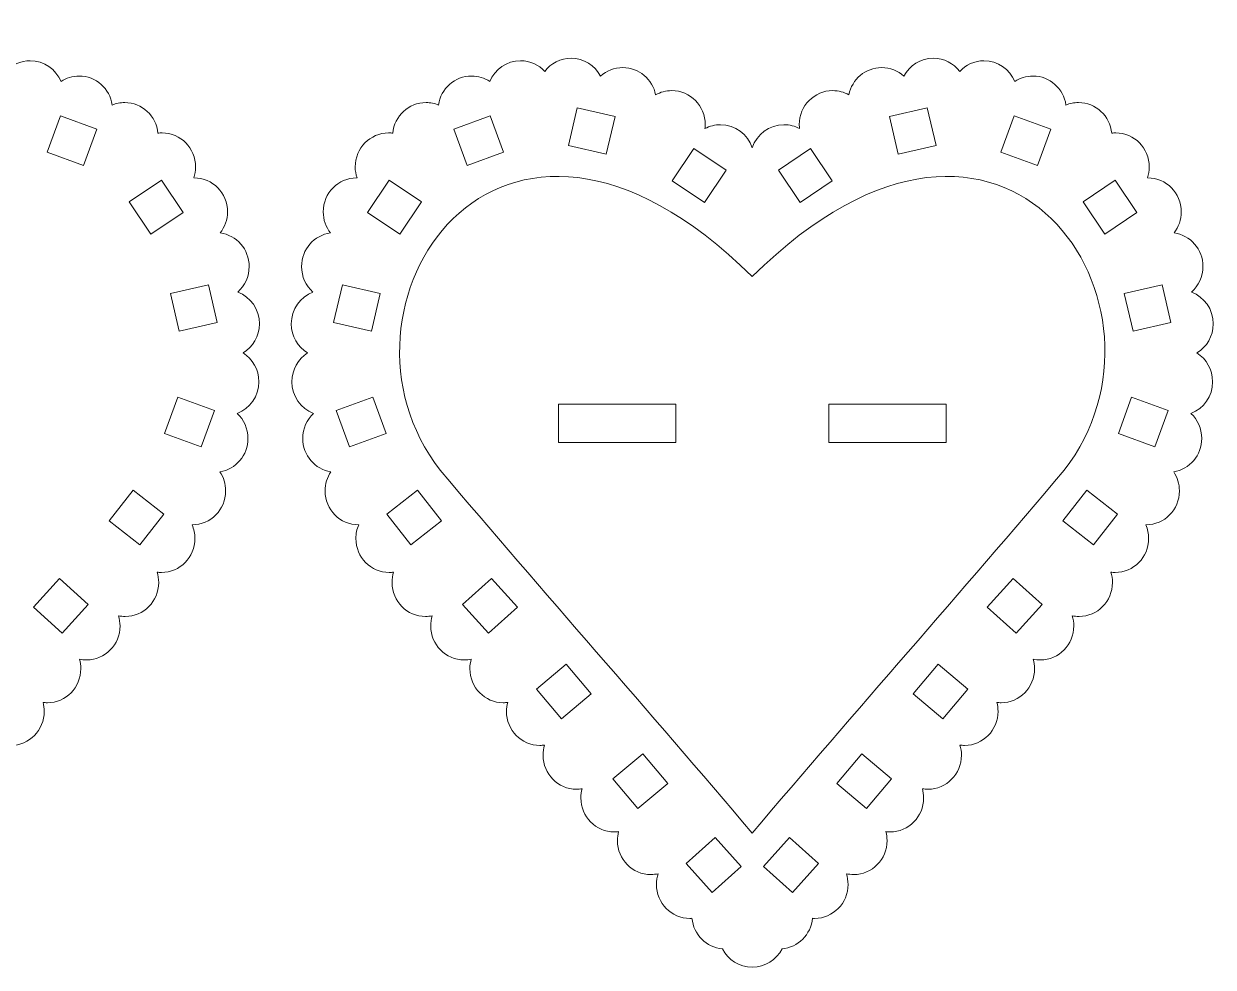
# Model space of a CAD drawing. Header units: millimetres. Extents: x -183 to 107, y -62 to 104.
# Drawn here: x -15.1 to 107.4, y 6.3 to 103.5 of the extents above; entities that cross this region are included whole.
import ezdxf

# ---------------------------------------------------------------- set-up
doc = ezdxf.new("R2010")
doc.units = ezdxf.units.MM
doc.header["$MEASUREMENT"] = 0
doc.layers.add('Layer 1', color=7, linetype='Continuous')

msp = doc.modelspace()

# ---------------------------------------------------------------- linework, layer by layer
at = {"layer": 'Layer 1', "color": 20, "lineweight": 9}
for points in [[(39.9755, 60.3986), (52.0657, 60.3986), (52.0657, 64.3484), (39.9755, 64.3484), (39.9755, 60.3986)], [(67.8136, 60.4149), (79.9038, 60.4149), (79.9038, 64.3647), (67.8136, 64.3647), (67.8136, 60.4149)]]:
    msp.add_lwpolyline(points, close=True, dxfattribs=at)
for points, knots in [([(59.9397, 20.1634), (49.3178, 32.7184), (38.4272, 44.9801), (27.8199, 57.5513), (27.8199, 57.5513), (14.9158, 74.0348), (33.5928, 103.5338), (59.9397, 77.4979), (59.9397, 77.4979), (86.2866, 103.5338), (104.9636, 74.0348), (92.0595, 57.5513), (92.0595, 57.5513), (81.4522, 44.9801), (70.5616, 32.7184), (59.9397, 20.1634)], [0, 0, 0, 0, 0.2, 0.2, 0.2, 0.2, 0.4, 0.4, 0.4, 0.4, 0.6, 0.6, 0.6, 0.6, 1, 1, 1, 1]), ([(-38.2545, 6.3479), (-39.5905, 6.3479), (-40.7485, 7.1213), (-41.3185, 8.2514), (-41.3185, 8.2514), (-42.9737, 8.3869), (-44.298, 9.7124), (-44.4615, 11.3849), (-44.4615, 11.3849), (-44.5332, 11.3803), (-44.6054, 11.3778), (-44.6783, 11.3778), (-44.6783, 11.3778), (-46.5784, 11.3778), (-48.1188, 12.9424), (-48.1188, 14.8724), (-48.1188, 14.8724), (-48.1188, 15.2598), (-48.0566, 15.6325), (-47.942, 15.9807), (-47.942, 15.9807), (-48.1843, 15.9258), (-48.4363, 15.8966), (-48.695, 15.8966), (-48.695, 15.8966), (-50.5951, 15.8966), (-52.1355, 17.4612), (-52.1355, 19.3912), (-52.1355, 19.3912), (-52.1355, 19.7127), (-52.0925, 20.0238), (-52.0125, 20.3195), (-52.0125, 20.3195), (-52.1593, 20.3), (-52.3088, 20.29), (-52.4607, 20.29), (-52.4607, 20.29), (-54.3609, 20.29), (-55.9012, 21.8546), (-55.9012, 23.7846), (-55.9012, 23.7846), (-55.9012, 24.1132), (-55.8563, 24.4312), (-55.7729, 24.7328), (-55.7729, 24.7328), (-55.9612, 24.7004), (-56.1545, 24.6833), (-56.3519, 24.6833), (-56.3519, 24.6833), (-58.252, 24.6833), (-59.7924, 26.2479), (-59.7924, 28.1779), (-59.7924, 28.1779), (-59.7924, 28.5471), (-59.7358, 28.9029), (-59.6313, 29.237), (-59.6313, 29.237), (-59.7903, 29.2142), (-59.9525, 29.2021), (-60.1176, 29.2021), (-60.1176, 29.2021), (-62.0178, 29.2021), (-63.5581, 30.7667), (-63.5581, 32.6967), (-63.5581, 32.6967), (-63.5581, 33.0181), (-63.5151, 33.3292), (-63.4351, 33.6249), (-63.4351, 33.6249), (-63.5818, 33.6054), (-63.7313, 33.5954), (-63.8833, 33.5954), (-63.8833, 33.5954), (-65.7834, 33.5954), (-67.3237, 35.16), (-67.3237, 37.09), (-67.3237, 37.09), (-67.3237, 37.4366), (-67.2737, 37.7715), (-67.1812, 38.0875), (-67.1812, 38.0875), (-67.4196, 38.0344), (-67.6673, 38.0062), (-67.9214, 38.0062), (-67.9214, 38.0062), (-69.8215, 38.0062), (-71.3619, 39.5708), (-71.3619, 41.5009), (-71.3619, 41.5009), (-71.3619, 41.8664), (-71.3065, 42.2189), (-71.204, 42.5502), (-71.204, 42.5502), (-71.428, 42.5037), (-71.6599, 42.4792), (-71.8974, 42.4792), (-71.8974, 42.4792), (-73.7975, 42.4792), (-75.3379, 44.0438), (-75.3379, 45.9739), (-75.3379, 45.9739), (-75.3379, 46.3473), (-75.28, 46.7069), (-75.1732, 47.0443), (-75.1732, 47.0443), (-75.3211, 47.0246), (-75.4717, 47.0143), (-75.6249, 47.0143), (-75.6249, 47.0143), (-77.525, 47.0143), (-79.0654, 48.579), (-79.0654, 50.509), (-79.0654, 50.509), (-79.0654, 51.0121), (-78.9605, 51.4903), (-78.7721, 51.9225), (-78.7721, 51.9225), (-78.7721, 51.9225), (-78.7932, 51.9222), (-78.7932, 51.9222), (-78.7932, 51.9222), (-80.6934, 51.9222), (-82.2337, 53.4868), (-82.2337, 55.4168), (-82.2337, 55.4168), (-82.2337, 56.1413), (-82.0167, 56.8143), (-81.645, 57.3723), (-81.645, 57.3723), (-83.2822, 57.641), (-84.5323, 59.083), (-84.5323, 60.8218), (-84.5323, 60.8218), (-84.5323, 61.8377), (-84.1054, 62.7524), (-83.4239, 63.3908), (-83.4239, 63.3908), (-84.7251, 63.8894), (-85.6505, 65.1655), (-85.6505, 66.6615), (-85.6505, 66.6615), (-85.6505, 67.9104), (-85.0053, 69.0063), (-84.0352, 69.6242), (-84.0352, 69.6242), (-85.0398, 70.2344), (-85.7126, 71.35), (-85.7126, 72.6255), (-85.7126, 72.6255), (-85.7126, 74.123), (-84.7851, 75.4003), (-83.4819, 75.8977), (-83.4819, 75.8977), (-84.2019, 76.5383), (-84.6565, 77.4787), (-84.6565, 78.5273), (-84.6565, 78.5273), (-84.6565, 80.2983), (-83.3595, 81.7615), (-81.6776, 81.9905), (-81.6776, 81.9905), (-82.1448, 82.5872), (-82.4241, 83.3425), (-82.4241, 84.1641), (-82.4241, 84.1641), (-82.4241, 86.0941), (-80.8838, 87.6588), (-78.9837, 87.6588), (-78.9837, 87.6588), (-78.9837, 87.6588), (-78.9446, 87.6583), (-78.9446, 87.6583), (-78.9446, 87.6583), (-79.0655, 88.0151), (-79.1313, 88.3979), (-79.1313, 88.7964), (-79.1313, 88.7964), (-79.1313, 90.7264), (-77.591, 92.2911), (-75.6908, 92.2911), (-75.6908, 92.2911), (-75.5462, 92.2911), (-75.4038, 92.282), (-75.2639, 92.2643), (-75.2639, 92.2643), (-75.0946, 94.0336), (-73.6263, 95.4165), (-71.8399, 95.4165), (-71.8399, 95.4165), (-71.386, 95.4165), (-70.9527, 95.3271), (-70.5559, 95.1648), (-70.5559, 95.1648), (-70.3136, 96.8539), (-68.882, 98.1513), (-67.1518, 98.1513), (-67.1518, 98.1513), (-66.4624, 98.1513), (-65.8204, 97.9452), (-65.2821, 97.5905), (-65.2821, 97.5905), (-64.7592, 98.8434), (-63.5372, 99.7225), (-62.113, 99.7225), (-62.113, 99.7225), (-61.1303, 99.7225), (-60.244, 99.304), (-59.617, 98.6329), (-59.617, 98.6329), (-58.9875, 99.4533), (-58.0055, 99.9809), (-56.9021, 99.9809), (-56.9021, 99.9809), (-55.5876, 99.9809), (-54.4456, 99.2321), (-53.8662, 98.1315), (-53.8662, 98.1315), (-53.2578, 98.6835), (-52.4553, 99.0192), (-51.5754, 99.0192), (-51.5754, 99.0192), (-49.9079, 99.0192), (-48.5177, 97.8142), (-48.2022, 96.2148), (-48.2022, 96.2148), (-47.709, 96.4922), (-47.1416, 96.6504), (-46.5378, 96.6504), (-46.5378, 96.6504), (-44.6377, 96.6504), (-43.0973, 95.0858), (-43.0973, 93.1557), (-43.0973, 93.1557), (-43.0973, 93.0124), (-43.1061, 92.8712), (-43.1225, 92.7324), (-43.1225, 92.7324), (-42.6431, 92.9898), (-42.0968, 93.1357), (-41.5169, 93.1357), (-41.5169, 93.1357), (-39.9997, 93.1357), (-38.7119, 92.1381), (-38.2545, 90.7536), (-38.2545, 90.7536), (-37.7971, 92.1381), (-36.5093, 93.1357), (-34.9921, 93.1357), (-34.9921, 93.1357), (-34.4122, 93.1357), (-33.8659, 92.9898), (-33.3865, 92.7324), (-33.3865, 92.7324), (-33.4029, 92.8712), (-33.4117, 93.0124), (-33.4117, 93.1557), (-33.4117, 93.1557), (-33.4117, 95.0858), (-31.8713, 96.6504), (-29.9712, 96.6504), (-29.9712, 96.6504), (-29.3674, 96.6504), (-28.8, 96.4922), (-28.3068, 96.2148), (-28.3068, 96.2148), (-27.9913, 97.8142), (-26.6011, 99.0192), (-24.9336, 99.0192), (-24.9336, 99.0192), (-24.0537, 99.0192), (-23.2512, 98.6835), (-22.6428, 98.1315), (-22.6428, 98.1315), (-22.0634, 99.2321), (-20.9214, 99.9809), (-19.6069, 99.9809), (-19.6069, 99.9809), (-18.5035, 99.9809), (-17.5215, 99.4533), (-16.892, 98.6329), (-16.892, 98.6329), (-16.265, 99.304), (-15.3787, 99.7225), (-14.396, 99.7225), (-14.396, 99.7225), (-12.9718, 99.7225), (-11.7498, 98.8434), (-11.2269, 97.5905), (-11.2269, 97.5905), (-10.6886, 97.9452), (-10.0466, 98.1513), (-9.3572, 98.1513), (-9.3572, 98.1513), (-7.627, 98.1513), (-6.1954, 96.8539), (-5.9531, 95.1648), (-5.9531, 95.1648), (-5.5563, 95.3271), (-5.123, 95.4165), (-4.6691, 95.4165), (-4.6691, 95.4165), (-2.8827, 95.4165), (-1.4144, 94.0336), (-1.2451, 92.2643), (-1.2451, 92.2643), (-1.1052, 92.282), (-0.9628, 92.2911), (-0.8182, 92.2911), (-0.8182, 92.2911), (1.082, 92.2911), (2.6223, 90.7264), (2.6223, 88.7964), (2.6223, 88.7964), (2.6223, 88.3979), (2.5565, 88.0151), (2.4356, 87.6583), (2.4356, 87.6583), (2.4356, 87.6583), (2.4747, 87.6588), (2.4747, 87.6588), (2.4747, 87.6588), (4.3748, 87.6588), (5.9151, 86.0941), (5.9151, 84.1641), (5.9151, 84.1641), (5.9151, 83.3425), (5.6358, 82.5872), (5.1686, 81.9905), (5.1686, 81.9905), (6.8505, 81.7615), (8.1475, 80.2983), (8.1475, 78.5273), (8.1475, 78.5273), (8.1475, 77.4787), (7.6929, 76.5383), (6.9729, 75.8977), (6.9729, 75.8977), (8.2761, 75.4003), (9.2036, 74.123), (9.2036, 72.6255), (9.2036, 72.6255), (9.2036, 71.35), (8.5308, 70.2344), (7.5262, 69.6242), (7.5262, 69.6242), (8.4963, 69.0063), (9.1415, 67.9104), (9.1415, 66.6615), (9.1415, 66.6615), (9.1415, 65.1655), (8.2161, 63.8894), (6.9149, 63.3908), (6.9149, 63.3908), (7.5964, 62.7524), (8.0233, 61.8377), (8.0233, 60.8218), (8.0233, 60.8218), (8.0233, 59.083), (6.7732, 57.641), (5.136, 57.3723), (5.136, 57.3723), (5.5077, 56.8143), (5.7247, 56.1413), (5.7247, 55.4168), (5.7247, 55.4168), (5.7247, 53.4868), (4.1844, 51.9222), (2.2842, 51.9222), (2.2842, 51.9222), (2.2842, 51.9222), (2.2631, 51.9225), (2.2631, 51.9225), (2.2631, 51.9225), (2.4515, 51.4903), (2.5564, 51.0121), (2.5564, 50.509), (2.5564, 50.509), (2.5564, 48.579), (1.016, 47.0143), (-0.8841, 47.0143), (-0.8841, 47.0143), (-1.0373, 47.0143), (-1.1879, 47.0246), (-1.3358, 47.0443), (-1.3358, 47.0443), (-1.229, 46.7069), (-1.1711, 46.3473), (-1.1711, 45.9739), (-1.1711, 45.9739), (-1.1711, 44.0438), (-2.7115, 42.4792), (-4.6116, 42.4792), (-4.6116, 42.4792), (-4.8491, 42.4792), (-5.081, 42.5037), (-5.305, 42.5502), (-5.305, 42.5502), (-5.2025, 42.2189), (-5.1471, 41.8664), (-5.1471, 41.5009), (-5.1471, 41.5009), (-5.1471, 39.5708), (-6.6875, 38.0062), (-8.5876, 38.0062), (-8.5876, 38.0062), (-8.8417, 38.0062), (-9.0894, 38.0344), (-9.3278, 38.0875), (-9.3278, 38.0875), (-9.2353, 37.7715), (-9.1853, 37.4366), (-9.1853, 37.09), (-9.1853, 37.09), (-9.1853, 35.16), (-10.7256, 33.5954), (-12.6257, 33.5954), (-12.6257, 33.5954), (-12.7777, 33.5954), (-12.9272, 33.6054), (-13.0739, 33.6249), (-13.0739, 33.6249), (-12.9939, 33.3292), (-12.9509, 33.0181), (-12.9509, 32.6967), (-12.9509, 32.6967), (-12.9509, 30.7667), (-14.4912, 29.2021), (-16.3914, 29.2021), (-16.3914, 29.2021), (-16.5565, 29.2021), (-16.7187, 29.2142), (-16.8777, 29.237), (-16.8777, 29.237), (-16.7732, 28.9029), (-16.7166, 28.5471), (-16.7166, 28.1779), (-16.7166, 28.1779), (-16.7166, 26.2479), (-18.257, 24.6833), (-20.1571, 24.6833), (-20.1571, 24.6833), (-20.3545, 24.6833), (-20.5478, 24.7004), (-20.7361, 24.7328), (-20.7361, 24.7328), (-20.6527, 24.4312), (-20.6078, 24.1132), (-20.6078, 23.7846), (-20.6078, 23.7846), (-20.6078, 21.8546), (-22.1481, 20.29), (-24.0483, 20.29), (-24.0483, 20.29), (-24.2002, 20.29), (-24.3497, 20.3), (-24.4965, 20.3195), (-24.4965, 20.3195), (-24.4165, 20.0238), (-24.3735, 19.7127), (-24.3735, 19.3912), (-24.3735, 19.3912), (-24.3735, 17.4612), (-25.9139, 15.8966), (-27.814, 15.8966), (-27.814, 15.8966), (-28.0727, 15.8966), (-28.3247, 15.9258), (-28.567, 15.9807), (-28.567, 15.9807), (-28.4524, 15.6325), (-28.3902, 15.2598), (-28.3902, 14.8724), (-28.3902, 14.8724), (-28.3902, 12.9424), (-29.9306, 11.3778), (-31.8307, 11.3778), (-31.8307, 11.3778), (-31.9036, 11.3778), (-31.9758, 11.3803), (-32.0475, 11.3849), (-32.0475, 11.3849), (-32.211, 9.7124), (-33.5353, 8.3869), (-35.1905, 8.2514), (-35.1905, 8.2514), (-35.7605, 7.1213), (-36.9185, 6.3479), (-38.2545, 6.3479)], [0, 0, 0, 0, 0.00813008, 0.00813008, 0.00813008, 0.00813008, 0.01626016, 0.01626016, 0.01626016, 0.01626016, 0.02439024, 0.02439024, 0.02439024, 0.02439024, 0.03252033, 0.03252033, 0.03252033, 0.03252033, 0.04065041, 0.04065041, 0.04065041, 0.04065041, 0.04878049, 0.04878049, 0.04878049, 0.04878049, 0.05691057, 0.05691057, 0.05691057, 0.05691057, 0.06504065, 0.06504065, 0.06504065, 0.06504065, 0.07317073, 0.07317073, 0.07317073, 0.07317073, 0.08130081, 0.08130081, 0.08130081, 0.08130081, 0.08943089, 0.08943089, 0.08943089, 0.08943089, 0.09756098, 0.09756098, 0.09756098, 0.09756098, 0.10569106, 0.10569106, 0.10569106, 0.10569106, 0.11382114, 0.11382114, 0.11382114, 0.11382114, 0.12195122, 0.12195122, 0.12195122, 0.12195122, 0.1300813, 0.1300813, 0.1300813, 0.1300813, 0.13821138, 0.13821138, 0.13821138, 0.13821138, 0.14634146, 0.14634146, 0.14634146, 0.14634146, 0.15447154, 0.15447154, 0.15447154, 0.15447154, 0.16260163, 0.16260163, 0.16260163, 0.16260163, 0.17073171, 0.17073171, 0.17073171, 0.17073171, 0.17886179, 0.17886179, 0.17886179, 0.17886179, 0.18699187, 0.18699187, 0.18699187, 0.18699187, 0.19512195, 0.19512195, 0.19512195, 0.19512195, 0.20325203, 0.20325203, 0.20325203, 0.20325203, 0.21138211, 0.21138211, 0.21138211, 0.21138211, 0.2195122, 0.2195122, 0.2195122, 0.2195122, 0.22764228, 0.22764228, 0.22764228, 0.22764228, 0.23577236, 0.23577236, 0.23577236, 0.23577236, 0.24390244, 0.24390244, 0.24390244, 0.24390244, 0.25203252, 0.25203252, 0.25203252, 0.25203252, 0.2601626, 0.2601626, 0.2601626, 0.2601626, 0.26829268, 0.26829268, 0.26829268, 0.26829268, 0.27642276, 0.27642276, 0.27642276, 0.27642276, 0.28455285, 0.28455285, 0.28455285, 0.28455285, 0.29268293, 0.29268293, 0.29268293, 0.29268293, 0.30081301, 0.30081301, 0.30081301, 0.30081301, 0.30894309, 0.30894309, 0.30894309, 0.30894309, 0.31707317, 0.31707317, 0.31707317, 0.31707317, 0.32520325, 0.32520325, 0.32520325, 0.32520325, 0.33333333, 0.33333333, 0.33333333, 0.33333333, 0.34146341, 0.34146341, 0.34146341, 0.34146341, 0.3495935, 0.3495935, 0.3495935, 0.3495935, 0.35772358, 0.35772358, 0.35772358, 0.35772358, 0.36585366, 0.36585366, 0.36585366, 0.36585366, 0.37398374, 0.37398374, 0.37398374, 0.37398374, 0.38211382, 0.38211382, 0.38211382, 0.38211382, 0.3902439, 0.3902439, 0.3902439, 0.3902439, 0.39837398, 0.39837398, 0.39837398, 0.39837398, 0.40650407, 0.40650407, 0.40650407, 0.40650407, 0.41463415, 0.41463415, 0.41463415, 0.41463415, 0.42276423, 0.42276423, 0.42276423, 0.42276423, 0.43089431, 0.43089431, 0.43089431, 0.43089431, 0.43902439, 0.43902439, 0.43902439, 0.43902439, 0.44715447, 0.44715447, 0.44715447, 0.44715447, 0.45528455, 0.45528455, 0.45528455, 0.45528455, 0.46341463, 0.46341463, 0.46341463, 0.46341463, 0.47154472, 0.47154472, 0.47154472, 0.47154472, 0.4796748, 0.4796748, 0.4796748, 0.4796748, 0.48780488, 0.48780488, 0.48780488, 0.48780488, 0.49593496, 0.49593496, 0.49593496, 0.49593496, 0.50406504, 0.50406504, 0.50406504, 0.50406504, 0.51219512, 0.51219512, 0.51219512, 0.51219512, 0.5203252, 0.5203252, 0.5203252, 0.5203252, 0.52845528, 0.52845528, 0.52845528, 0.52845528, 0.53658537, 0.53658537, 0.53658537, 0.53658537, 0.54471545, 0.54471545, 0.54471545, 0.54471545, 0.55284553, 0.55284553, 0.55284553, 0.55284553, 0.56097561, 0.56097561, 0.56097561, 0.56097561, 0.56910569, 0.56910569, 0.56910569, 0.56910569, 0.57723577, 0.57723577, 0.57723577, 0.57723577, 0.58536585, 0.58536585, 0.58536585, 0.58536585, 0.59349593, 0.59349593, 0.59349593, 0.59349593, 0.60162602, 0.60162602, 0.60162602, 0.60162602, 0.6097561, 0.6097561, 0.6097561, 0.6097561, 0.61788618, 0.61788618, 0.61788618, 0.61788618, 0.62601626, 0.62601626, 0.62601626, 0.62601626, 0.63414634, 0.63414634, 0.63414634, 0.63414634, 0.64227642, 0.64227642, 0.64227642, 0.64227642, 0.6504065, 0.6504065, 0.6504065, 0.6504065, 0.65853659, 0.65853659, 0.65853659, 0.65853659, 0.66666667, 0.66666667, 0.66666667, 0.66666667, 0.67479675, 0.67479675, 0.67479675, 0.67479675, 0.68292683, 0.68292683, 0.68292683, 0.68292683, 0.69105691, 0.69105691, 0.69105691, 0.69105691, 0.69918699, 0.69918699, 0.69918699, 0.69918699, 0.70731707, 0.70731707, 0.70731707, 0.70731707, 0.71544715, 0.71544715, 0.71544715, 0.71544715, 0.72357724, 0.72357724, 0.72357724, 0.72357724, 0.73170732, 0.73170732, 0.73170732, 0.73170732, 0.7398374, 0.7398374, 0.7398374, 0.7398374, 0.74796748, 0.74796748, 0.74796748, 0.74796748, 0.75609756, 0.75609756, 0.75609756, 0.75609756, 0.76422764, 0.76422764, 0.76422764, 0.76422764, 0.77235772, 0.77235772, 0.77235772, 0.77235772, 0.7804878, 0.7804878, 0.7804878, 0.7804878, 0.78861789, 0.78861789, 0.78861789, 0.78861789, 0.79674797, 0.79674797, 0.79674797, 0.79674797, 0.80487805, 0.80487805, 0.80487805, 0.80487805, 0.81300813, 0.81300813, 0.81300813, 0.81300813, 0.82113821, 0.82113821, 0.82113821, 0.82113821, 0.82926829, 0.82926829, 0.82926829, 0.82926829, 0.83739837, 0.83739837, 0.83739837, 0.83739837, 0.84552846, 0.84552846, 0.84552846, 0.84552846, 0.85365854, 0.85365854, 0.85365854, 0.85365854, 0.86178862, 0.86178862, 0.86178862, 0.86178862, 0.8699187, 0.8699187, 0.8699187, 0.8699187, 0.87804878, 0.87804878, 0.87804878, 0.87804878, 0.88617886, 0.88617886, 0.88617886, 0.88617886, 0.89430894, 0.89430894, 0.89430894, 0.89430894, 0.90243902, 0.90243902, 0.90243902, 0.90243902, 0.91056911, 0.91056911, 0.91056911, 0.91056911, 0.91869919, 0.91869919, 0.91869919, 0.91869919, 0.92682927, 0.92682927, 0.92682927, 0.92682927, 0.93495935, 0.93495935, 0.93495935, 0.93495935, 0.94308943, 0.94308943, 0.94308943, 0.94308943, 0.95121951, 0.95121951, 0.95121951, 0.95121951, 0.95934959, 0.95934959, 0.95934959, 0.95934959, 0.96747967, 0.96747967, 0.96747967, 0.96747967, 0.97560976, 0.97560976, 0.97560976, 0.97560976, 0.98373984, 0.98373984, 0.98373984, 0.98373984, 1, 1, 1, 1]), ([(59.9397, 6.3479), (61.2757, 6.3479), (62.4337, 7.1213), (63.0037, 8.2514), (63.0037, 8.2514), (64.6589, 8.3869), (65.9832, 9.7124), (66.1467, 11.3849), (66.1467, 11.3849), (66.2184, 11.3803), (66.2906, 11.3778), (66.3635, 11.3778), (66.3635, 11.3778), (68.2636, 11.3778), (69.804, 12.9424), (69.804, 14.8724), (69.804, 14.8724), (69.804, 15.2598), (69.7418, 15.6325), (69.6272, 15.9807), (69.6272, 15.9807), (69.8695, 15.9258), (70.1215, 15.8966), (70.3802, 15.8966), (70.3802, 15.8966), (72.2803, 15.8966), (73.8207, 17.4612), (73.8207, 19.3912), (73.8207, 19.3912), (73.8207, 19.7127), (73.7777, 20.0238), (73.6977, 20.3195), (73.6977, 20.3195), (73.8445, 20.3), (73.994, 20.29), (74.1459, 20.29), (74.1459, 20.29), (76.0461, 20.29), (77.5864, 21.8546), (77.5864, 23.7846), (77.5864, 23.7846), (77.5864, 24.1132), (77.5415, 24.4312), (77.4581, 24.7328), (77.4581, 24.7328), (77.6464, 24.7004), (77.8397, 24.6833), (78.0371, 24.6833), (78.0371, 24.6833), (79.9372, 24.6833), (81.4776, 26.2479), (81.4776, 28.1779), (81.4776, 28.1779), (81.4776, 28.5471), (81.421, 28.9029), (81.3165, 29.237), (81.3165, 29.237), (81.4755, 29.2142), (81.6377, 29.2021), (81.8028, 29.2021), (81.8028, 29.2021), (83.703, 29.2021), (85.2433, 30.7667), (85.2433, 32.6967), (85.2433, 32.6967), (85.2433, 33.0181), (85.2003, 33.3292), (85.1203, 33.6249), (85.1203, 33.6249), (85.267, 33.6054), (85.4165, 33.5954), (85.5685, 33.5954), (85.5685, 33.5954), (87.4686, 33.5954), (89.0089, 35.16), (89.0089, 37.09), (89.0089, 37.09), (89.0089, 37.4366), (88.9589, 37.7715), (88.8664, 38.0875), (88.8664, 38.0875), (89.1048, 38.0344), (89.3525, 38.0062), (89.6066, 38.0062), (89.6066, 38.0062), (91.5067, 38.0062), (93.0471, 39.5708), (93.0471, 41.5009), (93.0471, 41.5009), (93.0471, 41.8664), (92.9917, 42.2189), (92.8892, 42.5502), (92.8892, 42.5502), (93.1132, 42.5037), (93.3451, 42.4792), (93.5826, 42.4792), (93.5826, 42.4792), (95.4827, 42.4792), (97.0231, 44.0438), (97.0231, 45.9739), (97.0231, 45.9739), (97.0231, 46.3473), (96.9652, 46.7069), (96.8584, 47.0443), (96.8584, 47.0443), (97.0063, 47.0246), (97.1569, 47.0143), (97.3101, 47.0143), (97.3101, 47.0143), (99.2102, 47.0143), (100.7506, 48.579), (100.7506, 50.509), (100.7506, 50.509), (100.7506, 51.0121), (100.6457, 51.4903), (100.4573, 51.9225), (100.4573, 51.9225), (100.4573, 51.9225), (100.4784, 51.9222), (100.4784, 51.9222), (100.4784, 51.9222), (102.3786, 51.9222), (103.9189, 53.4868), (103.9189, 55.4168), (103.9189, 55.4168), (103.9189, 56.1413), (103.7019, 56.8143), (103.3302, 57.3723), (103.3302, 57.3723), (104.9674, 57.641), (106.2175, 59.083), (106.2175, 60.8218), (106.2175, 60.8218), (106.2175, 61.8377), (105.7906, 62.7524), (105.1091, 63.3908), (105.1091, 63.3908), (106.4103, 63.8894), (107.3357, 65.1655), (107.3357, 66.6615), (107.3357, 66.6615), (107.3357, 67.9104), (106.6905, 69.0063), (105.7204, 69.6242), (105.7204, 69.6242), (106.725, 70.2344), (107.3978, 71.35), (107.3978, 72.6255), (107.3978, 72.6255), (107.3978, 74.123), (106.4703, 75.4003), (105.1671, 75.8977), (105.1671, 75.8977), (105.8871, 76.5383), (106.3417, 77.4787), (106.3417, 78.5273), (106.3417, 78.5273), (106.3417, 80.2983), (105.0447, 81.7615), (103.3628, 81.9905), (103.3628, 81.9905), (103.83, 82.5872), (104.1093, 83.3425), (104.1093, 84.1641), (104.1093, 84.1641), (104.1093, 86.0941), (102.569, 87.6588), (100.6689, 87.6588), (100.6689, 87.6588), (100.6689, 87.6588), (100.6298, 87.6583), (100.6298, 87.6583), (100.6298, 87.6583), (100.7507, 88.0151), (100.8165, 88.3979), (100.8165, 88.7964), (100.8165, 88.7964), (100.8165, 90.7264), (99.2762, 92.2911), (97.376, 92.2911), (97.376, 92.2911), (97.2314, 92.2911), (97.089, 92.282), (96.9491, 92.2643), (96.9491, 92.2643), (96.7798, 94.0336), (95.3115, 95.4165), (93.5251, 95.4165), (93.5251, 95.4165), (93.0712, 95.4165), (92.6379, 95.3271), (92.2411, 95.1648), (92.2411, 95.1648), (91.9988, 96.8539), (90.5672, 98.1513), (88.837, 98.1513), (88.837, 98.1513), (88.1476, 98.1513), (87.5056, 97.9452), (86.9673, 97.5905), (86.9673, 97.5905), (86.4444, 98.8434), (85.2224, 99.7225), (83.7982, 99.7225), (83.7982, 99.7225), (82.8155, 99.7225), (81.9292, 99.304), (81.3022, 98.6329), (81.3022, 98.6329), (80.6727, 99.4533), (79.6907, 99.9809), (78.5873, 99.9809), (78.5873, 99.9809), (77.2728, 99.9809), (76.1308, 99.2321), (75.5514, 98.1315), (75.5514, 98.1315), (74.943, 98.6835), (74.1405, 99.0192), (73.2606, 99.0192), (73.2606, 99.0192), (71.5931, 99.0192), (70.2029, 97.8142), (69.8874, 96.2148), (69.8874, 96.2148), (69.3942, 96.4922), (68.8268, 96.6504), (68.223, 96.6504), (68.223, 96.6504), (66.3229, 96.6504), (64.7825, 95.0858), (64.7825, 93.1557), (64.7825, 93.1557), (64.7825, 93.0124), (64.7913, 92.8712), (64.8077, 92.7324), (64.8077, 92.7324), (64.3283, 92.9898), (63.782, 93.1357), (63.2021, 93.1357), (63.2021, 93.1357), (61.6849, 93.1357), (60.3971, 92.1381), (59.9397, 90.7536), (59.9397, 90.7536), (59.4823, 92.1381), (58.1945, 93.1357), (56.6773, 93.1357), (56.6773, 93.1357), (56.0974, 93.1357), (55.5511, 92.9898), (55.0717, 92.7324), (55.0717, 92.7324), (55.0881, 92.8712), (55.0969, 93.0124), (55.0969, 93.1557), (55.0969, 93.1557), (55.0969, 95.0858), (53.5565, 96.6504), (51.6564, 96.6504), (51.6564, 96.6504), (51.0526, 96.6504), (50.4852, 96.4922), (49.992, 96.2148), (49.992, 96.2148), (49.6765, 97.8142), (48.2863, 99.0192), (46.6188, 99.0192), (46.6188, 99.0192), (45.7389, 99.0192), (44.9364, 98.6835), (44.328, 98.1315), (44.328, 98.1315), (43.7486, 99.2321), (42.6066, 99.9809), (41.2921, 99.9809), (41.2921, 99.9809), (40.1887, 99.9809), (39.2067, 99.4533), (38.5772, 98.6329), (38.5772, 98.6329), (37.9502, 99.304), (37.0639, 99.7225), (36.0812, 99.7225), (36.0812, 99.7225), (34.657, 99.7225), (33.435, 98.8434), (32.9121, 97.5905), (32.9121, 97.5905), (32.3738, 97.9452), (31.7318, 98.1513), (31.0424, 98.1513), (31.0424, 98.1513), (29.3122, 98.1513), (27.8806, 96.8539), (27.6383, 95.1648), (27.6383, 95.1648), (27.2415, 95.3271), (26.8082, 95.4165), (26.3543, 95.4165), (26.3543, 95.4165), (24.5679, 95.4165), (23.0996, 94.0336), (22.9303, 92.2643), (22.9303, 92.2643), (22.7904, 92.282), (22.648, 92.2911), (22.5034, 92.2911), (22.5034, 92.2911), (20.6032, 92.2911), (19.0629, 90.7264), (19.0629, 88.7964), (19.0629, 88.7964), (19.0629, 88.3979), (19.1287, 88.0151), (19.2496, 87.6583), (19.2496, 87.6583), (19.2496, 87.6583), (19.2105, 87.6588), (19.2105, 87.6588), (19.2105, 87.6588), (17.3104, 87.6588), (15.7701, 86.0941), (15.7701, 84.1641), (15.7701, 84.1641), (15.7701, 83.3425), (16.0494, 82.5872), (16.5166, 81.9905), (16.5166, 81.9905), (14.8347, 81.7615), (13.5377, 80.2983), (13.5377, 78.5273), (13.5377, 78.5273), (13.5377, 77.4787), (13.9923, 76.5383), (14.7123, 75.8977), (14.7123, 75.8977), (13.4091, 75.4003), (12.4816, 74.123), (12.4816, 72.6255), (12.4816, 72.6255), (12.4816, 71.35), (13.1544, 70.2344), (14.159, 69.6242), (14.159, 69.6242), (13.1889, 69.0063), (12.5437, 67.9104), (12.5437, 66.6615), (12.5437, 66.6615), (12.5437, 65.1655), (13.4691, 63.8894), (14.7703, 63.3908), (14.7703, 63.3908), (14.0888, 62.7524), (13.6619, 61.8377), (13.6619, 60.8218), (13.6619, 60.8218), (13.6619, 59.083), (14.912, 57.641), (16.5492, 57.3723), (16.5492, 57.3723), (16.1775, 56.8143), (15.9605, 56.1413), (15.9605, 55.4168), (15.9605, 55.4168), (15.9605, 53.4868), (17.5008, 51.9222), (19.401, 51.9222), (19.401, 51.9222), (19.401, 51.9222), (19.4221, 51.9225), (19.4221, 51.9225), (19.4221, 51.9225), (19.2337, 51.4903), (19.1288, 51.0121), (19.1288, 50.509), (19.1288, 50.509), (19.1288, 48.579), (20.6692, 47.0143), (22.5693, 47.0143), (22.5693, 47.0143), (22.7225, 47.0143), (22.8731, 47.0246), (23.021, 47.0443), (23.021, 47.0443), (22.9142, 46.7069), (22.8563, 46.3473), (22.8563, 45.9739), (22.8563, 45.9739), (22.8563, 44.0438), (24.3967, 42.4792), (26.2968, 42.4792), (26.2968, 42.4792), (26.5343, 42.4792), (26.7662, 42.5037), (26.9902, 42.5502), (26.9902, 42.5502), (26.8877, 42.2189), (26.8323, 41.8664), (26.8323, 41.5009), (26.8323, 41.5009), (26.8323, 39.5708), (28.3727, 38.0062), (30.2728, 38.0062), (30.2728, 38.0062), (30.5269, 38.0062), (30.7746, 38.0344), (31.013, 38.0875), (31.013, 38.0875), (30.9205, 37.7715), (30.8705, 37.4366), (30.8705, 37.09), (30.8705, 37.09), (30.8705, 35.16), (32.4108, 33.5954), (34.3109, 33.5954), (34.3109, 33.5954), (34.4629, 33.5954), (34.6124, 33.6054), (34.7591, 33.6249), (34.7591, 33.6249), (34.6791, 33.3292), (34.6361, 33.0181), (34.6361, 32.6967), (34.6361, 32.6967), (34.6361, 30.7667), (36.1764, 29.2021), (38.0766, 29.2021), (38.0766, 29.2021), (38.2417, 29.2021), (38.4039, 29.2142), (38.5629, 29.237), (38.5629, 29.237), (38.4584, 28.9029), (38.4018, 28.5471), (38.4018, 28.1779), (38.4018, 28.1779), (38.4018, 26.2479), (39.9422, 24.6833), (41.8423, 24.6833), (41.8423, 24.6833), (42.0397, 24.6833), (42.233, 24.7004), (42.4213, 24.7328), (42.4213, 24.7328), (42.3379, 24.4312), (42.293, 24.1132), (42.293, 23.7846), (42.293, 23.7846), (42.293, 21.8546), (43.8333, 20.29), (45.7335, 20.29), (45.7335, 20.29), (45.8854, 20.29), (46.0349, 20.3), (46.1817, 20.3195), (46.1817, 20.3195), (46.1017, 20.0238), (46.0587, 19.7127), (46.0587, 19.3912), (46.0587, 19.3912), (46.0587, 17.4612), (47.5991, 15.8966), (49.4992, 15.8966), (49.4992, 15.8966), (49.7579, 15.8966), (50.0099, 15.9258), (50.2522, 15.9807), (50.2522, 15.9807), (50.1376, 15.6325), (50.0754, 15.2598), (50.0754, 14.8724), (50.0754, 14.8724), (50.0754, 12.9424), (51.6158, 11.3778), (53.5159, 11.3778), (53.5159, 11.3778), (53.5888, 11.3778), (53.661, 11.3803), (53.7327, 11.3849), (53.7327, 11.3849), (53.8962, 9.7124), (55.2205, 8.3869), (56.8757, 8.2514), (56.8757, 8.2514), (57.4457, 7.1213), (58.6037, 6.3479), (59.9397, 6.3479)], [0, 0, 0, 0, 0.00813008, 0.00813008, 0.00813008, 0.00813008, 0.01626016, 0.01626016, 0.01626016, 0.01626016, 0.02439024, 0.02439024, 0.02439024, 0.02439024, 0.03252033, 0.03252033, 0.03252033, 0.03252033, 0.04065041, 0.04065041, 0.04065041, 0.04065041, 0.04878049, 0.04878049, 0.04878049, 0.04878049, 0.05691057, 0.05691057, 0.05691057, 0.05691057, 0.06504065, 0.06504065, 0.06504065, 0.06504065, 0.07317073, 0.07317073, 0.07317073, 0.07317073, 0.08130081, 0.08130081, 0.08130081, 0.08130081, 0.08943089, 0.08943089, 0.08943089, 0.08943089, 0.09756098, 0.09756098, 0.09756098, 0.09756098, 0.10569106, 0.10569106, 0.10569106, 0.10569106, 0.11382114, 0.11382114, 0.11382114, 0.11382114, 0.12195122, 0.12195122, 0.12195122, 0.12195122, 0.1300813, 0.1300813, 0.1300813, 0.1300813, 0.13821138, 0.13821138, 0.13821138, 0.13821138, 0.14634146, 0.14634146, 0.14634146, 0.14634146, 0.15447154, 0.15447154, 0.15447154, 0.15447154, 0.16260163, 0.16260163, 0.16260163, 0.16260163, 0.17073171, 0.17073171, 0.17073171, 0.17073171, 0.17886179, 0.17886179, 0.17886179, 0.17886179, 0.18699187, 0.18699187, 0.18699187, 0.18699187, 0.19512195, 0.19512195, 0.19512195, 0.19512195, 0.20325203, 0.20325203, 0.20325203, 0.20325203, 0.21138211, 0.21138211, 0.21138211, 0.21138211, 0.2195122, 0.2195122, 0.2195122, 0.2195122, 0.22764228, 0.22764228, 0.22764228, 0.22764228, 0.23577236, 0.23577236, 0.23577236, 0.23577236, 0.24390244, 0.24390244, 0.24390244, 0.24390244, 0.25203252, 0.25203252, 0.25203252, 0.25203252, 0.2601626, 0.2601626, 0.2601626, 0.2601626, 0.26829268, 0.26829268, 0.26829268, 0.26829268, 0.27642276, 0.27642276, 0.27642276, 0.27642276, 0.28455285, 0.28455285, 0.28455285, 0.28455285, 0.29268293, 0.29268293, 0.29268293, 0.29268293, 0.30081301, 0.30081301, 0.30081301, 0.30081301, 0.30894309, 0.30894309, 0.30894309, 0.30894309, 0.31707317, 0.31707317, 0.31707317, 0.31707317, 0.32520325, 0.32520325, 0.32520325, 0.32520325, 0.33333333, 0.33333333, 0.33333333, 0.33333333, 0.34146341, 0.34146341, 0.34146341, 0.34146341, 0.3495935, 0.3495935, 0.3495935, 0.3495935, 0.35772358, 0.35772358, 0.35772358, 0.35772358, 0.36585366, 0.36585366, 0.36585366, 0.36585366, 0.37398374, 0.37398374, 0.37398374, 0.37398374, 0.38211382, 0.38211382, 0.38211382, 0.38211382, 0.3902439, 0.3902439, 0.3902439, 0.3902439, 0.39837398, 0.39837398, 0.39837398, 0.39837398, 0.40650407, 0.40650407, 0.40650407, 0.40650407, 0.41463415, 0.41463415, 0.41463415, 0.41463415, 0.42276423, 0.42276423, 0.42276423, 0.42276423, 0.43089431, 0.43089431, 0.43089431, 0.43089431, 0.43902439, 0.43902439, 0.43902439, 0.43902439, 0.44715447, 0.44715447, 0.44715447, 0.44715447, 0.45528455, 0.45528455, 0.45528455, 0.45528455, 0.46341463, 0.46341463, 0.46341463, 0.46341463, 0.47154472, 0.47154472, 0.47154472, 0.47154472, 0.4796748, 0.4796748, 0.4796748, 0.4796748, 0.48780488, 0.48780488, 0.48780488, 0.48780488, 0.49593496, 0.49593496, 0.49593496, 0.49593496, 0.50406504, 0.50406504, 0.50406504, 0.50406504, 0.51219512, 0.51219512, 0.51219512, 0.51219512, 0.5203252, 0.5203252, 0.5203252, 0.5203252, 0.52845528, 0.52845528, 0.52845528, 0.52845528, 0.53658537, 0.53658537, 0.53658537, 0.53658537, 0.54471545, 0.54471545, 0.54471545, 0.54471545, 0.55284553, 0.55284553, 0.55284553, 0.55284553, 0.56097561, 0.56097561, 0.56097561, 0.56097561, 0.56910569, 0.56910569, 0.56910569, 0.56910569, 0.57723577, 0.57723577, 0.57723577, 0.57723577, 0.58536585, 0.58536585, 0.58536585, 0.58536585, 0.59349593, 0.59349593, 0.59349593, 0.59349593, 0.60162602, 0.60162602, 0.60162602, 0.60162602, 0.6097561, 0.6097561, 0.6097561, 0.6097561, 0.61788618, 0.61788618, 0.61788618, 0.61788618, 0.62601626, 0.62601626, 0.62601626, 0.62601626, 0.63414634, 0.63414634, 0.63414634, 0.63414634, 0.64227642, 0.64227642, 0.64227642, 0.64227642, 0.6504065, 0.6504065, 0.6504065, 0.6504065, 0.65853659, 0.65853659, 0.65853659, 0.65853659, 0.66666667, 0.66666667, 0.66666667, 0.66666667, 0.67479675, 0.67479675, 0.67479675, 0.67479675, 0.68292683, 0.68292683, 0.68292683, 0.68292683, 0.69105691, 0.69105691, 0.69105691, 0.69105691, 0.69918699, 0.69918699, 0.69918699, 0.69918699, 0.70731707, 0.70731707, 0.70731707, 0.70731707, 0.71544715, 0.71544715, 0.71544715, 0.71544715, 0.72357724, 0.72357724, 0.72357724, 0.72357724, 0.73170732, 0.73170732, 0.73170732, 0.73170732, 0.7398374, 0.7398374, 0.7398374, 0.7398374, 0.74796748, 0.74796748, 0.74796748, 0.74796748, 0.75609756, 0.75609756, 0.75609756, 0.75609756, 0.76422764, 0.76422764, 0.76422764, 0.76422764, 0.77235772, 0.77235772, 0.77235772, 0.77235772, 0.7804878, 0.7804878, 0.7804878, 0.7804878, 0.78861789, 0.78861789, 0.78861789, 0.78861789, 0.79674797, 0.79674797, 0.79674797, 0.79674797, 0.80487805, 0.80487805, 0.80487805, 0.80487805, 0.81300813, 0.81300813, 0.81300813, 0.81300813, 0.82113821, 0.82113821, 0.82113821, 0.82113821, 0.82926829, 0.82926829, 0.82926829, 0.82926829, 0.83739837, 0.83739837, 0.83739837, 0.83739837, 0.84552846, 0.84552846, 0.84552846, 0.84552846, 0.85365854, 0.85365854, 0.85365854, 0.85365854, 0.86178862, 0.86178862, 0.86178862, 0.86178862, 0.8699187, 0.8699187, 0.8699187, 0.8699187, 0.87804878, 0.87804878, 0.87804878, 0.87804878, 0.88617886, 0.88617886, 0.88617886, 0.88617886, 0.89430894, 0.89430894, 0.89430894, 0.89430894, 0.90243902, 0.90243902, 0.90243902, 0.90243902, 0.91056911, 0.91056911, 0.91056911, 0.91056911, 0.91869919, 0.91869919, 0.91869919, 0.91869919, 0.92682927, 0.92682927, 0.92682927, 0.92682927, 0.93495935, 0.93495935, 0.93495935, 0.93495935, 0.94308943, 0.94308943, 0.94308943, 0.94308943, 0.95121951, 0.95121951, 0.95121951, 0.95121951, 0.95934959, 0.95934959, 0.95934959, 0.95934959, 0.96747967, 0.96747967, 0.96747967, 0.96747967, 0.97560976, 0.97560976, 0.97560976, 0.97560976, 0.98373984, 0.98373984, 0.98373984, 0.98373984, 1, 1, 1, 1]), ([(44.9152, 90.0854), (44.9152, 90.0854), (45.815, 93.9828), (45.815, 93.9828), (45.815, 93.9828), (45.815, 93.9828), (41.9176, 94.8826), (41.9176, 94.8826), (41.9176, 94.8826), (41.9176, 94.8826), (41.0178, 90.9852), (41.0178, 90.9852), (41.0178, 90.9852), (41.0178, 90.9852), (44.9152, 90.0854), (44.9152, 90.0854)], [0, 0, 0, 0, 0.2, 0.2, 0.2, 0.2, 0.4, 0.4, 0.4, 0.4, 0.6, 0.6, 0.6, 0.6, 1, 1, 1, 1]), ([(74.9642, 90.0854), (74.9642, 90.0854), (74.0644, 93.9828), (74.0644, 93.9828), (74.0644, 93.9828), (74.0644, 93.9828), (77.9618, 94.8826), (77.9618, 94.8826), (77.9618, 94.8826), (77.9618, 94.8826), (78.8616, 90.9852), (78.8616, 90.9852), (78.8616, 90.9852), (78.8616, 90.9852), (74.9642, 90.0854), (74.9642, 90.0854)], [0, 0, 0, 0, 0.2, 0.2, 0.2, 0.2, 0.4, 0.4, 0.4, 0.4, 0.6, 0.6, 0.6, 0.6, 1, 1, 1, 1]), ([(-12.6555, 90.2911), (-12.6555, 90.2911), (-11.2874, 94.0498), (-11.2874, 94.0498), (-11.2874, 94.0498), (-11.2874, 94.0498), (-7.5287, 92.6817), (-7.5287, 92.6817), (-7.5287, 92.6817), (-7.5287, 92.6817), (-8.8968, 88.923), (-8.8968, 88.923), (-8.8968, 88.923), (-8.8968, 88.923), (-12.6555, 90.2911), (-12.6555, 90.2911)], [0, 0, 0, 0, 0.2, 0.2, 0.2, 0.2, 0.4, 0.4, 0.4, 0.4, 0.6, 0.6, 0.6, 0.6, 1, 1, 1, 1]), ([(34.3407, 90.2911), (34.3407, 90.2911), (32.9726, 94.0498), (32.9726, 94.0498), (32.9726, 94.0498), (32.9726, 94.0498), (29.2139, 92.6817), (29.2139, 92.6817), (29.2139, 92.6817), (29.2139, 92.6817), (30.582, 88.923), (30.582, 88.923), (30.582, 88.923), (30.582, 88.923), (34.3407, 90.2911), (34.3407, 90.2911)], [0, 0, 0, 0, 0.2, 0.2, 0.2, 0.2, 0.4, 0.4, 0.4, 0.4, 0.6, 0.6, 0.6, 0.6, 1, 1, 1, 1]), ([(85.5387, 90.2911), (85.5387, 90.2911), (86.9068, 94.0498), (86.9068, 94.0498), (86.9068, 94.0498), (86.9068, 94.0498), (90.6655, 92.6817), (90.6655, 92.6817), (90.6655, 92.6817), (90.6655, 92.6817), (89.2974, 88.923), (89.2974, 88.923), (89.2974, 88.923), (89.2974, 88.923), (85.5387, 90.2911), (85.5387, 90.2911)], [0, 0, 0, 0, 0.2, 0.2, 0.2, 0.2, 0.4, 0.4, 0.4, 0.4, 0.6, 0.6, 0.6, 0.6, 1, 1, 1, 1]), ([(57.253, 88.4489), (57.253, 88.4489), (53.9332, 90.6803), (53.9332, 90.6803), (53.9332, 90.6803), (53.9332, 90.6803), (51.7018, 87.3605), (51.7018, 87.3605), (51.7018, 87.3605), (51.7018, 87.3605), (55.0216, 85.1291), (55.0216, 85.1291), (55.0216, 85.1291), (55.0216, 85.1291), (57.253, 88.4489), (57.253, 88.4489)], [0, 0, 0, 0, 0.2, 0.2, 0.2, 0.2, 0.4, 0.4, 0.4, 0.4, 0.6, 0.6, 0.6, 0.6, 1, 1, 1, 1]), ([(62.6264, 88.4489), (62.6264, 88.4489), (65.9462, 90.6803), (65.9462, 90.6803), (65.9462, 90.6803), (65.9462, 90.6803), (68.1776, 87.3605), (68.1776, 87.3605), (68.1776, 87.3605), (68.1776, 87.3605), (64.8578, 85.1291), (64.8578, 85.1291), (64.8578, 85.1291), (64.8578, 85.1291), (62.6264, 88.4489), (62.6264, 88.4489)], [0, 0, 0, 0, 0.2, 0.2, 0.2, 0.2, 0.4, 0.4, 0.4, 0.4, 0.6, 0.6, 0.6, 0.6, 1, 1, 1, 1]), ([(-4.1946, 85.1895), (-4.1946, 85.1895), (-0.8748, 87.4209), (-0.8748, 87.4209), (-0.8748, 87.4209), (-0.8748, 87.4209), (1.3566, 84.1011), (1.3566, 84.1011), (1.3566, 84.1011), (1.3566, 84.1011), (-1.9632, 81.8697), (-1.9632, 81.8697), (-1.9632, 81.8697), (-1.9632, 81.8697), (-4.1946, 85.1895), (-4.1946, 85.1895)], [0, 0, 0, 0, 0.2, 0.2, 0.2, 0.2, 0.4, 0.4, 0.4, 0.4, 0.6, 0.6, 0.6, 0.6, 1, 1, 1, 1]), ([(25.8798, 85.1895), (25.8798, 85.1895), (22.56, 87.4209), (22.56, 87.4209), (22.56, 87.4209), (22.56, 87.4209), (20.3286, 84.1011), (20.3286, 84.1011), (20.3286, 84.1011), (20.3286, 84.1011), (23.6484, 81.8697), (23.6484, 81.8697), (23.6484, 81.8697), (23.6484, 81.8697), (25.8798, 85.1895), (25.8798, 85.1895)], [0, 0, 0, 0, 0.2, 0.2, 0.2, 0.2, 0.4, 0.4, 0.4, 0.4, 0.6, 0.6, 0.6, 0.6, 1, 1, 1, 1]), ([(93.9996, 85.1895), (93.9996, 85.1895), (97.3194, 87.4209), (97.3194, 87.4209), (97.3194, 87.4209), (97.3194, 87.4209), (99.5508, 84.1011), (99.5508, 84.1011), (99.5508, 84.1011), (99.5508, 84.1011), (96.231, 81.8697), (96.231, 81.8697), (96.231, 81.8697), (96.231, 81.8697), (93.9996, 85.1895), (93.9996, 85.1895)], [0, 0, 0, 0, 0.2, 0.2, 0.2, 0.2, 0.4, 0.4, 0.4, 0.4, 0.6, 0.6, 0.6, 0.6, 1, 1, 1, 1]), ([(0.9464, 71.8618), (0.9464, 71.8618), (0.0466, 75.7592), (0.0466, 75.7592), (0.0466, 75.7592), (0.0466, 75.7592), (3.944, 76.659), (3.944, 76.659), (3.944, 76.659), (3.944, 76.659), (4.8438, 72.7616), (4.8438, 72.7616), (4.8438, 72.7616), (4.8438, 72.7616), (0.9464, 71.8618), (0.9464, 71.8618)], [0, 0, 0, 0, 0.2, 0.2, 0.2, 0.2, 0.4, 0.4, 0.4, 0.4, 0.6, 0.6, 0.6, 0.6, 1, 1, 1, 1]), ([(20.7388, 71.8618), (20.7388, 71.8618), (21.6386, 75.7592), (21.6386, 75.7592), (21.6386, 75.7592), (21.6386, 75.7592), (17.7412, 76.659), (17.7412, 76.659), (17.7412, 76.659), (17.7412, 76.659), (16.8414, 72.7616), (16.8414, 72.7616), (16.8414, 72.7616), (16.8414, 72.7616), (20.7388, 71.8618), (20.7388, 71.8618)], [0, 0, 0, 0, 0.2, 0.2, 0.2, 0.2, 0.4, 0.4, 0.4, 0.4, 0.6, 0.6, 0.6, 0.6, 1, 1, 1, 1]), ([(99.1406, 71.8618), (99.1406, 71.8618), (98.2408, 75.7592), (98.2408, 75.7592), (98.2408, 75.7592), (98.2408, 75.7592), (102.1382, 76.659), (102.1382, 76.659), (102.1382, 76.659), (102.1382, 76.659), (103.038, 72.7616), (103.038, 72.7616), (103.038, 72.7616), (103.038, 72.7616), (99.1406, 71.8618), (99.1406, 71.8618)], [0, 0, 0, 0, 0.2, 0.2, 0.2, 0.2, 0.4, 0.4, 0.4, 0.4, 0.6, 0.6, 0.6, 0.6, 1, 1, 1, 1]), ([(-0.5602, 61.3112), (-0.5602, 61.3112), (0.8079, 65.0699), (0.8079, 65.0699), (0.8079, 65.0699), (0.8079, 65.0699), (4.5666, 63.7018), (4.5666, 63.7018), (4.5666, 63.7018), (4.5666, 63.7018), (3.1985, 59.9431), (3.1985, 59.9431), (3.1985, 59.9431), (3.1985, 59.9431), (-0.5602, 61.3112), (-0.5602, 61.3112)], [0, 0, 0, 0, 0.2, 0.2, 0.2, 0.2, 0.4, 0.4, 0.4, 0.4, 0.6, 0.6, 0.6, 0.6, 1, 1, 1, 1]), ([(22.2454, 61.3112), (22.2454, 61.3112), (20.8773, 65.0699), (20.8773, 65.0699), (20.8773, 65.0699), (20.8773, 65.0699), (17.1186, 63.7018), (17.1186, 63.7018), (17.1186, 63.7018), (17.1186, 63.7018), (18.4867, 59.9431), (18.4867, 59.9431), (18.4867, 59.9431), (18.4867, 59.9431), (22.2454, 61.3112), (22.2454, 61.3112)], [0, 0, 0, 0, 0.2, 0.2, 0.2, 0.2, 0.4, 0.4, 0.4, 0.4, 0.6, 0.6, 0.6, 0.6, 1, 1, 1, 1]), ([(97.634, 61.3112), (97.634, 61.3112), (99.0021, 65.0699), (99.0021, 65.0699), (99.0021, 65.0699), (99.0021, 65.0699), (102.7608, 63.7018), (102.7608, 63.7018), (102.7608, 63.7018), (102.7608, 63.7018), (101.3927, 59.9431), (101.3927, 59.9431), (101.3927, 59.9431), (101.3927, 59.9431), (97.634, 61.3112), (97.634, 61.3112)], [0, 0, 0, 0, 0.2, 0.2, 0.2, 0.2, 0.4, 0.4, 0.4, 0.4, 0.6, 0.6, 0.6, 0.6, 1, 1, 1, 1]), ([(-6.2622, 52.338), (-6.2622, 52.338), (-3.7996, 55.49), (-3.7996, 55.49), (-3.7996, 55.49), (-3.7996, 55.49), (-0.6476, 53.0274), (-0.6476, 53.0274), (-0.6476, 53.0274), (-0.6476, 53.0274), (-3.1102, 49.8754), (-3.1102, 49.8754), (-3.1102, 49.8754), (-3.1102, 49.8754), (-6.2622, 52.338), (-6.2622, 52.338)], [0, 0, 0, 0, 0.2, 0.2, 0.2, 0.2, 0.4, 0.4, 0.4, 0.4, 0.6, 0.6, 0.6, 0.6, 1, 1, 1, 1]), ([(27.9474, 52.338), (27.9474, 52.338), (25.4848, 55.49), (25.4848, 55.49), (25.4848, 55.49), (25.4848, 55.49), (22.3328, 53.0274), (22.3328, 53.0274), (22.3328, 53.0274), (22.3328, 53.0274), (24.7954, 49.8754), (24.7954, 49.8754), (24.7954, 49.8754), (24.7954, 49.8754), (27.9474, 52.338), (27.9474, 52.338)], [0, 0, 0, 0, 0.2, 0.2, 0.2, 0.2, 0.4, 0.4, 0.4, 0.4, 0.6, 0.6, 0.6, 0.6, 1, 1, 1, 1]), ([(91.932, 52.338), (91.932, 52.338), (94.3946, 55.49), (94.3946, 55.49), (94.3946, 55.49), (94.3946, 55.49), (97.5466, 53.0274), (97.5466, 53.0274), (97.5466, 53.0274), (97.5466, 53.0274), (95.084, 49.8754), (95.084, 49.8754), (95.084, 49.8754), (95.084, 49.8754), (91.932, 52.338), (91.932, 52.338)], [0, 0, 0, 0, 0.2, 0.2, 0.2, 0.2, 0.4, 0.4, 0.4, 0.4, 0.6, 0.6, 0.6, 0.6, 1, 1, 1, 1]), ([(-14.07, 43.4335), (-14.07, 43.4335), (-11.3934, 46.4061), (-11.3934, 46.4061), (-11.3934, 46.4061), (-11.3934, 46.4061), (-8.4208, 43.7295), (-8.4208, 43.7295), (-8.4208, 43.7295), (-8.4208, 43.7295), (-11.0974, 40.7569), (-11.0974, 40.7569), (-11.0974, 40.7569), (-11.0974, 40.7569), (-14.07, 43.4335), (-14.07, 43.4335)], [0, 0, 0, 0, 0.2, 0.2, 0.2, 0.2, 0.4, 0.4, 0.4, 0.4, 0.6, 0.6, 0.6, 0.6, 1, 1, 1, 1]), ([(35.7552, 43.4335), (35.7552, 43.4335), (33.0786, 46.4061), (33.0786, 46.4061), (33.0786, 46.4061), (33.0786, 46.4061), (30.106, 43.7295), (30.106, 43.7295), (30.106, 43.7295), (30.106, 43.7295), (32.7826, 40.7569), (32.7826, 40.7569), (32.7826, 40.7569), (32.7826, 40.7569), (35.7552, 43.4335), (35.7552, 43.4335)], [0, 0, 0, 0, 0.2, 0.2, 0.2, 0.2, 0.4, 0.4, 0.4, 0.4, 0.6, 0.6, 0.6, 0.6, 1, 1, 1, 1]), ([(84.1242, 43.4335), (84.1242, 43.4335), (86.8008, 46.4061), (86.8008, 46.4061), (86.8008, 46.4061), (86.8008, 46.4061), (89.7734, 43.7295), (89.7734, 43.7295), (89.7734, 43.7295), (89.7734, 43.7295), (87.0968, 40.7569), (87.0968, 40.7569), (87.0968, 40.7569), (87.0968, 40.7569), (84.1242, 43.4335), (84.1242, 43.4335)], [0, 0, 0, 0, 0.2, 0.2, 0.2, 0.2, 0.4, 0.4, 0.4, 0.4, 0.6, 0.6, 0.6, 0.6, 1, 1, 1, 1]), ([(43.3682, 34.5134), (43.3682, 34.5134), (40.7928, 37.574), (40.7928, 37.574), (40.7928, 37.574), (40.7928, 37.574), (37.7322, 34.9986), (37.7322, 34.9986), (37.7322, 34.9986), (37.7322, 34.9986), (40.3076, 31.938), (40.3076, 31.938), (40.3076, 31.938), (40.3076, 31.938), (43.3682, 34.5134), (43.3682, 34.5134)], [0, 0, 0, 0, 0.2, 0.2, 0.2, 0.2, 0.4, 0.4, 0.4, 0.4, 0.6, 0.6, 0.6, 0.6, 1, 1, 1, 1]), ([(76.5112, 34.5134), (76.5112, 34.5134), (79.0866, 37.574), (79.0866, 37.574), (79.0866, 37.574), (79.0866, 37.574), (82.1472, 34.9986), (82.1472, 34.9986), (82.1472, 34.9986), (82.1472, 34.9986), (79.5718, 31.938), (79.5718, 31.938), (79.5718, 31.938), (79.5718, 31.938), (76.5112, 34.5134), (76.5112, 34.5134)], [0, 0, 0, 0, 0.2, 0.2, 0.2, 0.2, 0.4, 0.4, 0.4, 0.4, 0.6, 0.6, 0.6, 0.6, 1, 1, 1, 1]), ([(51.2355, 25.276), (51.2355, 25.276), (48.6643, 28.3402), (48.6643, 28.3402), (48.6643, 28.3402), (48.6643, 28.3402), (45.6001, 25.769), (45.6001, 25.769), (45.6001, 25.769), (45.6001, 25.769), (48.1713, 22.7048), (48.1713, 22.7048), (48.1713, 22.7048), (48.1713, 22.7048), (51.2355, 25.276), (51.2355, 25.276)], [0, 0, 0, 0, 0.2, 0.2, 0.2, 0.2, 0.4, 0.4, 0.4, 0.4, 0.6, 0.6, 0.6, 0.6, 1, 1, 1, 1]), ([(68.6439, 25.276), (68.6439, 25.276), (71.2151, 28.3402), (71.2151, 28.3402), (71.2151, 28.3402), (71.2151, 28.3402), (74.2793, 25.769), (74.2793, 25.769), (74.2793, 25.769), (74.2793, 25.769), (71.7081, 22.7048), (71.7081, 22.7048), (71.7081, 22.7048), (71.7081, 22.7048), (68.6439, 25.276), (68.6439, 25.276)], [0, 0, 0, 0, 0.2, 0.2, 0.2, 0.2, 0.4, 0.4, 0.4, 0.4, 0.6, 0.6, 0.6, 0.6, 1, 1, 1, 1]), ([(58.7824, 16.7229), (58.7824, 16.7229), (56.1058, 19.6955), (56.1058, 19.6955), (56.1058, 19.6955), (56.1058, 19.6955), (53.1332, 17.0189), (53.1332, 17.0189), (53.1332, 17.0189), (53.1332, 17.0189), (55.8098, 14.0463), (55.8098, 14.0463), (55.8098, 14.0463), (55.8098, 14.0463), (58.7824, 16.7229), (58.7824, 16.7229)], [0, 0, 0, 0, 0.2, 0.2, 0.2, 0.2, 0.4, 0.4, 0.4, 0.4, 0.6, 0.6, 0.6, 0.6, 1, 1, 1, 1]), ([(61.097, 16.7229), (61.097, 16.7229), (63.7736, 19.6955), (63.7736, 19.6955), (63.7736, 19.6955), (63.7736, 19.6955), (66.7462, 17.0189), (66.7462, 17.0189), (66.7462, 17.0189), (66.7462, 17.0189), (64.0696, 14.0463), (64.0696, 14.0463), (64.0696, 14.0463), (64.0696, 14.0463), (61.097, 16.7229), (61.097, 16.7229)], [0, 0, 0, 0, 0.2, 0.2, 0.2, 0.2, 0.4, 0.4, 0.4, 0.4, 0.6, 0.6, 0.6, 0.6, 1, 1, 1, 1])]:
    msp.add_open_spline(points, degree=3, knots=knots, dxfattribs=at)

doc.saveas('drawing.dxf')
